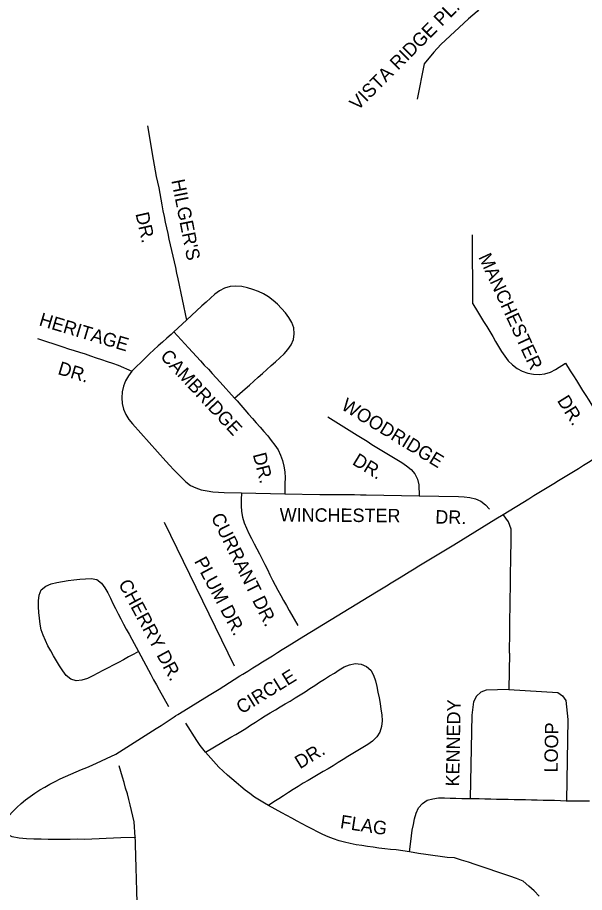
# Model space of a CAD drawing. Extents: x 1273685 to 1311991, y 16109961 to 16132859.
# Drawn here: x 1292860 to 1294813, y 16121991 to 16125005 of the extents above; entities that cross this region are included whole.
import ezdxf

# ---------------------------------------------------------------- set-up
doc = ezdxf.new("R2010")
doc.units = 0
doc.layers.add('L3', color=7, linetype='Continuous')
doc.layers.add('L48', color=7, linetype='Continuous')

msp = doc.modelspace()

# ---------------------------------------------------------------- linework, layer by layer
at = {"layer": 'L3'}
for p, q in [((1294260.6, 16124845.1), (1294236.8, 16124723.5)), ((1294428.2, 16124018.8), (1294427, 16124256.3)), ((1293442.2, 16123962.5), (1293398.8, 16123921.5)), ((1293631.5, 16123367.2), (1293781, 16123364)), ((1294508.1, 16123277.7), (1294532.5, 16123292.6)), ((1294554.8, 16122815), (1294552.5, 16122690.3))]:
    msp.add_line(p, q, dxfattribs=at)
for points in [[(1294480.7, 16125267), (1294476.6, 16125238.3), (1294474.6, 16125217), (1294473.3, 16125114.1), (1294472.5, 16125100.4), (1294467.5, 16125071.8), (1294464.2, 16125058.1), (1294459.2, 16125045.6), (1294443.6, 16125025.3), (1294413.1, 16125000.6), (1294317.8, 16124911.8), (1294294, 16124885), (1294260.6, 16124845.1)], [(1293307.1, 16124632.1), (1293327, 16124515.9), (1293330.5, 16124496.2), (1293334.1, 16124476.6), (1293337.8, 16124456.9), (1293342.2, 16124437.4), (1293346.1, 16124417.8), (1293349.6, 16124398.1), (1293353.6, 16124378.6), (1293356.9, 16124358.9), (1293360.8, 16124339.2), (1293364.6, 16124319.6), (1293369, 16124300.1), (1293372.9, 16124280.5), (1293377.5, 16124261), (1293381.5, 16124241.4), (1293385.9, 16124221.9), (1293390.4, 16124202.5), (1293394.8, 16124183), (1293399.2, 16124163.5), (1293403.6, 16124143.9), (1293407.8, 16124124.4), (1293412.2, 16124104.9), (1293442.2, 16123962.5)], [(1293607.9, 16123693.1), (1293644.4, 16123725.5), (1293659.5, 16123738.7), (1293674.1, 16123752.2), (1293689.1, 16123765.6), (1293704.1, 16123778.7), (1293718.9, 16123792.3), (1293733.5, 16123805.8), (1293748.7, 16123818.8), (1293763.1, 16123832.7), (1293778, 16123846), (1293791.2, 16123861), (1293802.8, 16123877.3), (1293810.6, 16123895.7), (1293813.2, 16123915.5), (1293811.5, 16123935.4), (1293804.9, 16123954.3), (1293794.9, 16123971.6), (1293782.6, 16123987.3), (1293769.5, 16124002.6), (1293755.6, 16124016.9), (1293740.6, 16124030.2), (1293724.9, 16124042.4), (1293707.8, 16124052.7), (1293689.8, 16124061.3), (1293671, 16124068.2), (1293651.8, 16124073.9), (1293632.1, 16124077.6), (1293612.1, 16124079.7), (1293592.4, 16124077.7), (1293573.2, 16124072.1), (1293555.1, 16124063.5), (1293539.3, 16124051.3), (1293524.4, 16124037.9), (1293509.4, 16124024.7), (1293494.7, 16124011.1), (1293442.2, 16123962.5)], [(1294428.2, 16124018.8), (1294444.8, 16123991.5), (1294455.1, 16123974.4), (1294465.5, 16123957.3), (1294476.1, 16123940.4), (1294486.9, 16123923.6), (1294497.2, 16123906.4), (1294507, 16123889), (1294517.1, 16123871.7), (1294527.5, 16123854.6), (1294538.3, 16123837.8), (1294550.6, 16123822), (1294564.6, 16123807.8), (1294580.9, 16123796.2), (1294598.5, 16123786.7), (1294617.3, 16123779.9), (1294636.9, 16123775.9), (1294656.8, 16123775), (1294676.8, 16123777.5), (1294695.9, 16123783), (1294713.7, 16123792.2), (1294747.9, 16123813.8)], [(1293398.8, 16123921.5), (1293389.4, 16123913.1), (1293374.6, 16123899.7), (1293359.3, 16123886.7), (1293344.3, 16123873.5), (1293329.4, 16123860.2), (1293314.9, 16123846.4), (1293300.2, 16123832.9), (1293253.9, 16123786.8)], [(1293398.8, 16123921.5), (1293449.4, 16123866.7), (1293463.1, 16123852), (1293476.3, 16123837), (1293489.7, 16123822.1), (1293503.3, 16123807.5), (1293517.2, 16123793.1), (1293530.6, 16123778.2), (1293544.2, 16123763.6), (1293557.9, 16123749), (1293607.9, 16123693.1)], [(1292929, 16123898.6), (1293016.3, 16123869.8), (1293035.5, 16123863.8), (1293054.5, 16123857.7), (1293073.7, 16123852), (1293092.6, 16123845.7), (1293111.4, 16123839), (1293130.5, 16123832.6), (1293149.4, 16123826.5), (1293168.4, 16123820.2), (1293187.6, 16123814.4), (1293206.3, 16123807.5), (1293253.9, 16123786.8)], [(1294747.9, 16123813.8), (1294764.2, 16123787.8), (1294774.8, 16123771), (1294785.4, 16123754), (1294796.1, 16123737.1), (1294806.7, 16123720.1), (1294817.3, 16123703.2), (1294827.9, 16123686.3), (1294838.6, 16123669.4), (1294849.2, 16123652.4), (1294854.5, 16123644), (1294859.8, 16123635.5), (1294870.5, 16123618.5), (1294881.1, 16123601.6), (1294903.1, 16123566.7)], [(1293253.9, 16123786.8), (1293241.9, 16123770.7), (1293231.9, 16123753.4), (1293225.1, 16123734.6), (1293220.7, 16123715.1), (1293218.9, 16123695.2), (1293220.3, 16123675.3), (1293224.8, 16123655.8), (1293233.2, 16123637.7), (1293243.4, 16123620.5), (1293255.7, 16123604.7), (1293370.7, 16123476.8), (1293384, 16123461.9), (1293397.7, 16123447.4), (1293411.7, 16123433), (1293425.8, 16123418.9), (1293440, 16123404.9), (1293456.1, 16123392.9), (1293474.1, 16123384.2), (1293493, 16123377.9), (1293512.7, 16123374.2), (1293532.4, 16123371.3), (1293552.2, 16123369.3), (1293572.2, 16123368.6), (1293631.5, 16123367.2)], [(1293607.9, 16123693.1), (1293616.3, 16123683.9), (1293629.5, 16123668.9), (1293642.4, 16123653.7), (1293655.8, 16123638.7), (1293669.1, 16123623.8), (1293681.9, 16123608.5), (1293695.7, 16123594), (1293708.4, 16123578.6), (1293721.8, 16123563.7), (1293734, 16123547.9), (1293746.3, 16123532.1), (1293757.5, 16123515.5), (1293766, 16123497.4), (1293772.7, 16123478.6), (1293777.6, 16123459.2), (1293780.3, 16123439.4), (1293781.4, 16123419.5), (1293781.2, 16123399.5), (1293781, 16123364)], [(1293928.8, 16123628.7), (1294029.9, 16123565.8), (1294046.9, 16123555.2), (1294064, 16123545), (1294081, 16123534.3), (1294098.2, 16123523.9), (1294115.2, 16123513.5), (1294131.9, 16123502.6), (1294149, 16123492.2), (1294166.2, 16123482.2), (1294183.4, 16123471.7), (1294200, 16123460.6), (1294215.4, 16123447.9), (1294228.5, 16123432.8), (1294237.6, 16123415.1), (1294241.9, 16123395.6), (1294243.7, 16123357.1)], [(1294532.5, 16123292.6), (1294621.7, 16123347.3), (1294638.8, 16123357.8), (1294655.8, 16123368.2), (1294672.9, 16123378.7), (1294689.9, 16123389.1), (1294706.9, 16123399.6), (1294723.9, 16123410), (1294741, 16123420.5), (1294758, 16123430.9), (1294775.1, 16123441.4), (1294792.1, 16123451.8), (1294809.3, 16123462.3), (1294826.3, 16123472.7), (1294843.3, 16123483.1), (1294860.4, 16123493.6), (1294877.4, 16123504), (1294894.4, 16123514.5), (1294911.5, 16123525), (1294916.9, 16123528.3), (1294924.3, 16123532.8)], [(1293631.5, 16123367.2), (1293630.3, 16123343.1), (1293630.4, 16123323.1), (1293631.8, 16123303.2), (1293634.8, 16123283.4), (1293640.7, 16123264.2), (1293648.9, 16123246), (1293657, 16123227.8), (1293665.7, 16123209.7), (1293674.8, 16123192), (1293684.5, 16123174.5), (1293693.9, 16123156.8), (1293702.7, 16123138.8), (1293711.6, 16123121), (1293720.7, 16123103.2), (1293729.5, 16123085.2), (1293738.2, 16123067.2), (1293747.4, 16123049.5), (1293757.1, 16123032), (1293766.4, 16123014.3), (1293775.9, 16122996.7), (1293786, 16122979.4), (1293796.2, 16122962.3), (1293825.2, 16122910.9)], [(1293781, 16123364), (1293901.1, 16123362.2), (1294021.1, 16123361.3), (1294041.1, 16123360.6), (1294061, 16123360.3), (1294243.7, 16123357.1)], [(1294243.7, 16123357.1), (1294378.7, 16123354.6), (1294398.7, 16123354), (1294418.5, 16123351.8), (1294437.8, 16123347.2), (1294455.9, 16123338.5), (1294471.7, 16123326.3), (1294486.2, 16123311.2)], [(1294554.8, 16122815), (1294554.9, 16122823.2), (1294555.2, 16122843.2), (1294555.5, 16122863.1), (1294556, 16122903.1), (1294556.4, 16122923.1), (1294557.2, 16122983), (1294557.5, 16123003), (1294558.1, 16123043), (1294558.3, 16123062.9), (1294558.6, 16123082.9), (1294559.6, 16123142.8), (1294559.8, 16123162.8), (1294560, 16123182.8), (1294560.4, 16123202.8), (1294560.6, 16123218), (1294560.7, 16123222.7), (1294560.5, 16123242.7), (1294551.4, 16123268.1), (1294532.5, 16123292.6)], [(1293364.5, 16123267), (1293606.6, 16122771.9)], [(1293846, 16122873.7), (1294096.4, 16123026.5), (1294113.4, 16123036.8), (1294130.5, 16123047.3), (1294147.5, 16123057.7), (1294164.6, 16123068.1), (1294181.6, 16123078.5), (1294208.8, 16123095.1), (1294225.8, 16123105.5), (1294242.9, 16123115.9), (1294260, 16123126.3), (1294277, 16123136.7), (1294294.2, 16123147.1), (1294311.2, 16123157.5), (1294328.2, 16123167.9), (1294345.3, 16123178.3), (1294362.4, 16123188.8), (1294508.1, 16123277.7)], [(1293276.9, 16122820.6), (1293260.2, 16122811.8), (1293242.7, 16122802.2), (1293224.9, 16122792.8), (1293207.6, 16122783), (1293189.9, 16122773.5), (1293172, 16122764.8), (1293154.1, 16122755.8), (1293136.6, 16122746.2), (1293118.8, 16122737), (1293101, 16122728), (1293081.9, 16122722.2), (1293062.1, 16122720.2), (1293043, 16122725.9), (1293027.6, 16122738.6), (1293015.5, 16122754.6), (1293004.8, 16122771.5), (1292994.4, 16122788.6), (1292984.3, 16122805.8), (1292974.2, 16122823.1), (1292964.7, 16122840.7), (1292956.2, 16122858.8), (1292948.1, 16122877.1), (1292941.2, 16122895.9), (1292937.6, 16122915.5), (1292935.1, 16122935.3), (1292933.8, 16122955.3), (1292932, 16122975.2), (1292932.4, 16122995.2), (1292934.1, 16123015.2), (1292941.4, 16123033.7), (1292956.9, 16123045.9), (1292975.5, 16123053.5), (1292994.8, 16123058.4), (1293014.5, 16123061.9), (1293034.3, 16123065.2), (1293054.1, 16123068), (1293074, 16123069.9), (1293093.9, 16123071.8), (1293113.9, 16123072.7), (1293133.3, 16123068.5), (1293148.9, 16123056), (1293160.8, 16123040), (1293170.7, 16123022.6), (1293179.8, 16123004.8), (1293188.3, 16122986.7), (1293197.3, 16122968.9), (1293206.5, 16122951.1), (1293215.8, 16122933.4), (1293224.7, 16122915.5), (1293234.1, 16122897.8), (1293244, 16122880.5), (1293254, 16122863.2), (1293276.9, 16122820.6)], [(1293625.9, 16122736.8), (1293636.4, 16122743.3), (1293653.4, 16122753.8), (1293670.2, 16122764.4), (1293687.2, 16122775), (1293704.2, 16122785.5), (1293721.2, 16122796.1), (1293738.2, 16122806.6), (1293755.1, 16122817.2), (1293772.1, 16122827.7), (1293789.1, 16122838.3), (1293846, 16122873.7)], [(1293276.9, 16122820.6), (1293319, 16122741.4), (1293328.8, 16122723.9), (1293338.2, 16122706.3), (1293347.8, 16122688.7), (1293379.5, 16122631)], [(1293507, 16122473.8), (1293594.4, 16122525.9), (1293611.9, 16122535.6), (1293629.2, 16122545.6), (1293646.1, 16122556.2), (1293663, 16122567), (1293679.9, 16122577.8), (1293696.6, 16122588.6), (1293713.5, 16122599.5), (1293730.7, 16122609.5), (1293748, 16122619.6), (1293765, 16122630.1), (1293782.1, 16122640.4), (1293799.5, 16122650.4), (1293816.3, 16122661), (1293833.2, 16122671.8), (1293850.2, 16122682.3), (1293867, 16122693.1), (1293883.7, 16122704.1), (1293900.5, 16122715), (1293917.4, 16122725.8), (1293934.1, 16122736.6), (1293951.4, 16122746.9), (1293967.9, 16122758.2), (1293985.2, 16122768), (1294003.9, 16122775.2), (1294023.5, 16122779.4), (1294043.3, 16122777.9), (1294061.6, 16122769.8), (1294076.6, 16122756.5), (1294086.2, 16122739.1), (1294092.8, 16122720.2), (1294098.1, 16122700.9), (1294101.4, 16122681.2), (1294105.5, 16122661.6), (1294108.8, 16122641.9), (1294111.6, 16122622.1), (1294115.1, 16122602.4), (1294116.1, 16122582.5), (1294114.1, 16122562.6), (1294107.6, 16122543.7), (1294097.3, 16122526.7), (1294082.9, 16122512.7), (1294066.8, 16122500.7), (1294049.7, 16122490.3), (1294032.6, 16122480), (1294015.5, 16122469.7), (1293998.2, 16122459.6), (1293981.4, 16122448.9), (1293964.4, 16122438.2), (1293947.5, 16122427.6), (1293930.5, 16122417), (1293913, 16122407.4), (1293895.9, 16122397.1), (1293878.6, 16122387), (1293861.2, 16122377.1), (1293844, 16122366.9), (1293826.9, 16122356.5), (1293810, 16122345.8), (1293793.2, 16122334.9), (1293776.4, 16122324.3), (1293759.5, 16122313.6), (1293742.5, 16122303.1), (1293724.9, 16122290.4)], [(1293418, 16122607.8), (1293520, 16122670.5), (1293537.1, 16122681), (1293554, 16122691.6), (1293571.1, 16122702), (1293625.9, 16122736.8)], [(1294552.5, 16122690.3), (1294474.7, 16122688.1), (1294456.3, 16122680.8), (1294440.8, 16122666.9), (1294430.7, 16122647.9), (1294424.9, 16122602.1), (1294419.1, 16122315.5)], [(1294552.5, 16122690.3), (1294721.3, 16122679.6), (1294737.7, 16122668.6), (1294748.4, 16122652.6), (1294755.4, 16122586.9), (1294751.5, 16122306.8)], [(1293198.6, 16122467.6), (1293337.8, 16122555.6), (1293354.8, 16122566.2), (1293399.2, 16122595.9)], [(1293399.2, 16122595.9), (1293404.2, 16122598.9), (1293411.7, 16122603.6), (1293418, 16122607.8)], [(1293507, 16122473.8), (1293489.2, 16122497.4), (1293477.9, 16122513.9), (1293439.5, 16122574)], [(1293724.9, 16122290.4), (1293710.4, 16122298.8), (1293693.1, 16122308.9), (1293676.3, 16122319.8), (1293660.2, 16122331.6), (1293644.3, 16122343.6), (1293628.9, 16122356.4), (1293613.6, 16122369.3), (1293598.2, 16122382.1), (1293583.3, 16122395.3), (1293568.4, 16122408.8), (1293553.7, 16122422.3), (1293507, 16122473.8)], [(1292793.4, 16122206.5), (1292793.6, 16122206.8), (1292829.8, 16122254.7), (1292843.3, 16122269.6), (1292857.4, 16122283.6), (1292872.3, 16122296.9), (1292887.6, 16122309.8), (1292903.6, 16122321.8), (1292919.9, 16122333.4), (1292936.8, 16122344.1), (1292954.3, 16122353.9), (1292971.6, 16122363.7), (1292989.2, 16122373.2), (1293007.1, 16122382.2), (1293025.4, 16122390.2), (1293043.7, 16122398.5), (1293062, 16122406.5), (1293080.5, 16122414.2), (1293098.8, 16122422), (1293117.4, 16122429.4), (1293198.6, 16122467.6)], [(1293265.6, 16122180.9), (1293261.4, 16122233.9), (1293257.6, 16122253.5), (1293248.3, 16122292.3), (1293243.3, 16122311.7), (1293238.6, 16122331.1), (1293232.4, 16122350.1), (1293226.9, 16122369.3), (1293221.6, 16122388.6), (1293210.3, 16122427.6)], [(1294209.7, 16122130.5), (1294214.4, 16122166.2), (1294217.5, 16122185.9), (1294219.9, 16122205.8), (1294223.6, 16122225.4), (1294227.3, 16122245.1), (1294232.8, 16122264.3), (1294241.7, 16122282.2), (1294254.6, 16122297.6), (1294271.2, 16122308.5), (1294290.4, 16122314), (1294310.3, 16122316.4), (1294330.3, 16122316.9), (1294350.3, 16122316.2), (1294370.3, 16122315.5), (1294390.3, 16122315.2), (1294410.3, 16122315.2), (1294430.3, 16122315), (1294450.2, 16122314.2), (1294470.2, 16122313.4), (1294490.2, 16122313.3), (1294510.2, 16122312.9), (1294530.2, 16122312.2), (1294550.2, 16122311.9), (1294570.2, 16122311.5), (1294590.2, 16122311.1), (1294610.2, 16122310.7), (1294630.2, 16122310.3), (1294650.2, 16122309.9), (1294670.1, 16122309.2), (1294690, 16122308.4), (1294710, 16122308.4), (1294730, 16122308.1), (1294750, 16122307), (1294770, 16122306.8), (1294790, 16122306.8), (1294810, 16122306.7), (1294829.9, 16122306.1)], [(1294209.7, 16122130.5), (1294164.7, 16122137.3), (1294144.7, 16122139.4), (1294124.8, 16122141.6), (1294105, 16122144.1), (1294085.2, 16122146.6), (1294065.4, 16122149.6), (1294045.6, 16122152.5), (1294025.9, 16122155.6), (1294006.3, 16122159.6), (1293986.8, 16122164.1), (1293967.4, 16122169.3), (1293948.5, 16122175.6), (1293929.9, 16122182.8), (1293911.7, 16122191.1), (1293893.8, 16122200.2), (1293875.9, 16122209.1), (1293858.2, 16122218.3), (1293840.7, 16122227.9), (1293822.9, 16122237.1), (1293805.3, 16122246.5), (1293787.7, 16122256), (1293770.2, 16122265.7), (1293724.9, 16122290.4)], [(1293265.6, 16122180.9), (1293265.6, 16122180.6), (1293215.6, 16122178.8), (1293190.7, 16122177.7), (1293165.7, 16122176.7), (1293140.7, 16122175.6), (1293115.8, 16122174.6), (1293090.8, 16122173.9), (1293065.8, 16122174.6), (1293040.8, 16122174), (1293015.8, 16122174), (1292990.8, 16122173.7), (1292965.8, 16122173.7), (1292940.8, 16122174.1), (1292915.9, 16122175), (1292890.9, 16122176.2), (1292866, 16122177.7), (1292841.6, 16122182.4), (1292819.2, 16122193.5), (1292793.4, 16122206.5)], [(1293275, 16121854.1), (1293273.5, 16121906.4), (1293273, 16121926.4), (1293272.4, 16121946.3), (1293271.8, 16121966.3), (1293271.2, 16121986.3), (1293270.6, 16122006.3), (1293270.1, 16122026.3), (1293269.5, 16122046.2), (1293269, 16122066.2), (1293268.3, 16122086.2), (1293267.7, 16122106.2), (1293267.2, 16122126.1), (1293266.6, 16122146.1), (1293266.1, 16122166.1), (1293265.6, 16122180.9)], [(1294656.7, 16121978.4), (1294639.2, 16121996.2), (1294620.9, 16122013.2), (1294601.8, 16122029.5), (1294578.9, 16122039.2), (1294555.4, 16122047.4), (1294531.7, 16122055.6), (1294508.1, 16122063.6), (1294484.3, 16122071.6), (1294460.5, 16122079.5), (1294436.7, 16122087.2), (1294413, 16122094.9), (1294389.2, 16122102.5), (1294365.3, 16122109.8), (1294340.4, 16122112), (1294315.6, 16122115.1), (1294290.8, 16122118.2), (1294265.9, 16122121.4), (1294241.4, 16122125.3), (1294209.7, 16122130.5)]]:
    msp.add_lwpolyline(points, dxfattribs=at)

# ---------------------------------------------------------------- texts
at = {"layer": 'L48'}
for s, height, rotation, p in [('VISTA RIDGE PL.', 46.307, 45.0573, (1294031.8, 16124681.9)), ("HILGER'S", 46.31, 281.1975, (1293389.6, 16124443.1)), ('DR.', 46.31, 282.6748, (1293265.9, 16124328.9)), ('MANCHESTER', 46.31, 294.7991, (1294446.6, 16124179.7)), ('HERITAGE', 46.31, 343.3666, (1292931.1, 16123944.7)), ('CAMBRIDGE', 46.31, 312.8473, (1293348.9, 16123835.5)), ('DR.', 46.31, 343.3666, (1292995.8, 16123776.9)), ('WOODRIDGE', 46.31, 328.5923, (1293971.6, 16123657.4)), ('DR.', 46.31, 302.1058, (1294717.2, 16123685.3)), ('DR.', 46.31, 284.1684, (1293670.1, 16123499.7)), ('DR.', 46.31, 328.5923, (1294010.1, 16123467.2)), ('CURRANT DR.', 46.307, 296.4753, (1293525, 16123284.1)), ('WINCHESTER', 46.31, 359.551, (1293762.7, 16123269)), ('DR.', 46.31, 358.9471, (1294298.8, 16123261.8)), ('PLUM DR.', 46.31, 298.177, (1293467.4, 16123132.1)), ('CHERRY DR.', 46.31, 298.2421, (1293205.7, 16123054.5)), ('CIRCLE', 46.31, 31.7746, (1293631.6, 16122604)), ('KENNEDY', 46.31, 88.8823, (1294381.1, 16122355.9)), ('LOOP', 46.31, 88.8823, (1294720.3, 16122404)), ('DR.', 46.31, 31.0572, (1293832.7, 16122415.1)), ('FLAG', 46.31, 351.2888, (1293969.2, 16122212.8))]:
    msp.add_text(s, height=height, rotation=rotation, dxfattribs=at).set_placement(p)

doc.saveas('drawing.dxf')
